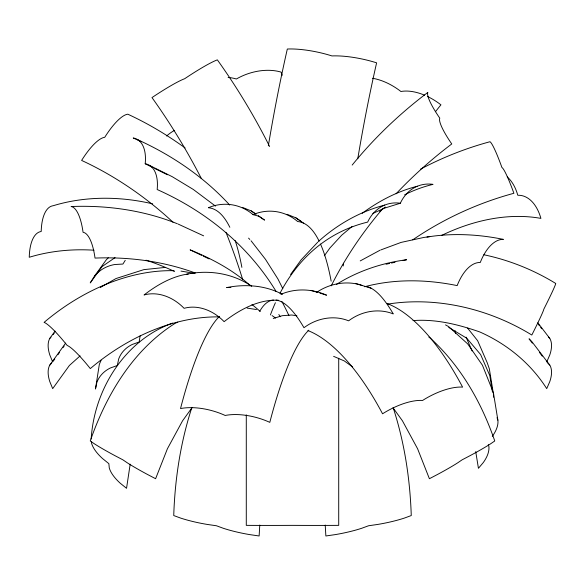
<?xml version="1.0" encoding="UTF-8"?>
<svg xmlns="http://www.w3.org/2000/svg" width="585" height="585" viewBox="0 0 585 585"><rect width="100%" height="100%" fill="white"/><g stroke="black" fill="none" stroke-linecap="round" stroke-linejoin="round"><path stroke-width="0.88" d="M259.777 525.067L259.133 535.977L249.795 534.624A52.255 12.256 8.9 0 1 223.331 528.292L216.435 525.761L207.097 524.409A52.255 12.256 8.9 0 1 180.626 518.083L173.738 515.553C174.937 478.888 180.553 442.297 191.909 407.365M91.172 439.006C94.141 389.456 124.854 340.199 172.619 323.081M130.177 464.183L126.543 488.307L120.239 483.217A52.255 21.331 23.4 0 1 109.278 467.934L108.861 463.656L102.55 458.56A52.255 21.331 23.4 0 1 91.589 443.284L91.421 441.573M140.122 335.834L139.164 341.991L132.203 344.477A52.255 35.663 28.3 0 0 118.66 359.058L117.49 364.704M101.081 360.265L99.333 364.375L95.479 389.025L96.825 382.575A52.255 35.663 28.3 0 1 110.36 367.994L117.322 365.508M546.726 361.947L549.776 354.956A47.209 21.601 -43.3 0 0 549.776 338.415L537.842 322.781M108.284 257.831L106.375 259.689L94.412 276.23L90.244 282.913L102.053 266.584L115.048 257.619M125.241 260.332L122.923 264.047L114.675 264.53A48.811 39.648 50 0 0 94.412 276.23M290.591 274.504L301.085 259.916L317.809 242.11M324.309 255.813L330.013 247.872L341.72 235.185L351.958 226.6M52.687 361.947L49.798 354.956A48.811 21.842 45 0 1 49.798 338.415L55.085 331.088M53.206 334.54L54.251 333.092M80.101 355.885L69.381 365.486L52.687 388.63L49.798 381.639A48.811 21.842 45 0 1 49.798 365.098L65.652 343.117M53.206 361.223L54.771 359.051M57.9 354.715L59.465 352.543M63.121 347.483L64.16 346.035M192.004 407.738L182.571 420.798L167.412 448.753L155.603 478.72L147.354 474.391A48.811 4.036 26.6 0 1 127.099 462.691L122.923 459.854L114.675 455.525A48.811 4.036 26.6 0 1 94.412 443.825L90.244 440.98C106.309 394.765 133.044 349.793 175.303 323.227L177.781 322.159M49.798 338.415L50.954 337.157M49.798 365.098L51.531 363.205M318.423 241.488C337.282 224.435 360.06 211.507 384.725 205.086M362.195 213.313C378.744 201.043 397.369 191.324 417.405 186.213M316.587 292.427C329.443 283.491 347.176 280.215 362.108 285.465M100.269 287.52L116.02 278.533L143.83 269.634L165.029 267.44M360.228 260.91L380.023 250.219M336.353 284.449C357.632 271.14 381.764 262.936 406.619 259.74L403.05 260.522M372.842 213.481L384.074 208.289L400.33 203.229A44.248 35.824 72.7 0 1 433.01 184.363A377.53 217.971 60 0 0 404.63 194.82M280.902 294.313C295.483 288.076 312.163 288.69 326.605 295.191L319.936 293.129M380.864 249.912L401.047 242.417L423.701 237.473L429.726 236.632M273.239 318.481L282.314 315.688L291.769 315.008L296.887 315.798M386.093 264.215L389.661 263.44M391.445 263.053L395.021 262.27M186.586 274.248C208.786 269.517 232.918 273.334 251.747 286.284M413.003 320.602C435.752 318.84 458.304 324.485 479.663 331.9C507.005 343.973 530.646 363.322 546.726 388.63L549.776 381.639A47.209 21.601 -43.3 0 0 549.776 365.098L531.875 341.655L529.045 338.803L532.365 343.139M230.907 287.396L226.614 287.586C245.232 283.842 265.517 285.319 282.438 294.343M180.999 271.111L194.717 273.341M247.126 308.098L256.501 309.553M229.839 227.309A377.53 79.779 -81.2 0 0 208.392 207.741A44.248 43.231 -74.7 0 1 253.034 214.651L258.98 216.274L264.559 220.099L258.226 215.726M371.248 288.281L355.505 283.44M310.862 290.35L317.633 292.442M178.14 224.07L203.638 235.843M287.023 214.3L295.827 217.803L301.465 221.664M242.38 207.397L251.184 210.892L255.411 213.788M333.618 356.345L344.331 360.96L352.433 366.824M201.642 255.352L190.096 249.846C211.719 258.665 232.757 269.802 250.183 285.524M203.287 256.142L209.064 258.892M137.95 139.837C172.297 155.471 204.165 177.145 229.722 205.057M149.906 165.606L172.231 176.685L193.284 189.445L215.47 206.095M141.321 141.731A377.53 297.75 -24.9 0 0 133.241 137.987A44.248 22.991 -63.6 0 1 145.204 163.763L153.131 167.69M154.718 168.48L167.405 174.769M445.499 324.88L448.607 326.598L467.693 343.9L482.442 365.237L492.182 389.625M448.746 327.395L466.72 338.203L480.614 354.525L489.791 375.599L492.387 391.592M295.827 217.803L303.622 223.185M251.184 210.892L256.142 214.322M272.062 315.586L275.579 318.021M428.834 337.077L430.304 338.137C460.651 365.859 481.506 402.363 494.756 440.98L490.588 443.825A48.811 4.036 -26.6 0 1 470.325 455.525L462.077 459.854L457.901 462.691A48.811 4.036 -26.6 0 1 437.646 474.391L429.397 478.72L417.588 448.753L402.429 420.798L392.996 407.738M548.554 337.157L549.776 338.415M547.333 362.576L549.776 365.098M248.566 238.124L249.817 239.455M467.583 328.09L477.653 340.733L487.181 362.627L489.323 368.777L493.265 393.076A52.255 34.157 -28.7 0 0 492.402 390.458M251.067 240.779L265.473 259.316L277.963 279.023L282.796 288.61M538.434 324.412L539.545 325.86M540.65 327.308L541.754 328.755M539.545 352.543L542.302 356.163M278.833 314.503L280.339 316.726M466.106 337.165L472.102 350.949M497.031 417.646L497.879 420.176A52.255 24.475 -25.9 0 1 492.292 436.403M488.299 444.659L488.863 446.348A52.255 24.475 -25.9 0 1 483.276 462.574L478.435 468.3L475.722 451.62M393.339 408.213C404.571 442.874 410.056 479.188 411.262 515.553L404.374 518.083A52.255 12.256 -8.9 0 1 377.903 524.409L368.565 525.761L361.669 528.292A52.255 12.256 -8.9 0 1 335.205 534.624L325.867 535.977L325.223 525.067M493.543 393.508L497.879 420.176M455.137 330.737L455.569 333.399M493.462 394.787L493.616 397.222M338.715 358.225L338.715 525.359A44.248 0.424 0 0 1 292.5 525.359A44.248 0.424 0 0 1 246.285 525.359L246.285 414.853M308.807 330.181A180.158 38.069 -81.2 0 0 269.809 422.363A44.248 21.886 15.9 0 0 225.166 415.46A44.248 21.886 15.9 0 0 180.524 408.557A180.158 38.069 -81.2 0 1 219.521 316.368M400.33 203.229A44.248 35.824 72.7 0 0 367.651 222.095A377.53 217.971 60 0 0 279.981 293.297M270.424 314.935A377.53 217.971 60 0 1 275.411 302.723M379.709 211.514A377.53 217.971 60 0 1 385.237 207.039M331.227 285.831A377.53 297.75 -24.9 0 1 382.356 209.101M396.089 193.781A377.53 297.75 -24.9 0 1 451.759 143.961A44.248 8.175 51.2 0 1 439.796 118.185A44.248 8.175 51.2 0 1 427.832 92.415A377.53 297.75 -24.9 0 0 352.185 165.065M219.419 316.902A180.158 127.391 -45 0 0 90.309 368.587A44.248 6.435 53.5 0 0 67.202 345.479A44.248 6.435 53.5 0 0 44.094 322.372A180.158 127.391 -45 0 1 174.089 270.701M201.401 178.593A377.53 217.971 60 0 0 151.99 97.585A44.248 4.665 -34.3 0 1 184.67 78.719A44.248 4.665 -34.3 0 1 217.349 59.853A377.53 217.971 60 0 1 269.627 146.506M226.022 232.479A377.53 217.971 60 0 1 242.724 279.725M94.002 250.212A180.158 142.082 24.9 0 0 29.25 257.276A44.248 18.727 78.1 0 1 41.213 231.506A44.248 18.727 78.1 0 1 53.176 205.73A180.158 142.082 24.9 0 1 152.663 203.851M146.053 260.201A180.158 142.082 24.9 0 1 174.564 271.528M483.832 254.753A180.158 142.082 24.9 0 1 555.75 283.476A44.248 1.558 -62.5 0 1 543.787 309.253A44.248 1.558 -62.5 0 1 531.823 335.029A180.158 142.082 24.9 0 0 388.001 304.076M343.212 265.963A377.53 79.779 -81.2 0 1 343.497 263.243M357.771 158.754A377.53 79.779 -81.2 0 1 376.608 62.836A44.248 12.073 12.3 0 0 331.966 55.933A44.248 12.073 12.3 0 0 287.323 49.023A377.53 79.779 -81.2 0 0 268.339 145.833M387.204 303.593A180.158 73.549 71.6 0 1 462.603 387.116A44.248 18.574 -30.4 0 0 422.575 400.454A44.248 18.574 -30.4 0 0 382.553 413.792A180.158 73.549 71.6 0 0 307.951 330.583M172.977 222.176A265.217 187.536 45 0 0 81.615 160.422A44.248 12.87 -62.7 0 1 104.73 137.314A44.248 12.87 -62.7 0 1 127.837 114.207A265.217 187.536 45 0 1 185.138 147.968M435.474 111.698A265.217 108.276 -71.6 0 1 440.936 104.839A44.248 25.85 37.2 0 0 427.606 96.532M372.469 78.266A44.248 25.85 37.2 0 1 400.908 91.494A44.248 25.85 37.2 0 1 424.534 95.158M282.248 75.275A265.217 56.05 81.2 0 0 281.027 72.087A44.248 29.396 -19.9 0 0 236.384 78.99A44.248 29.396 -19.9 0 0 228.099 77.432M195.368 273.027A265.217 209.174 -24.9 0 0 95.026 258.08A44.248 14.04 -89.5 0 0 83.063 232.303A44.248 14.04 -89.5 0 0 71.107 206.534A265.217 209.174 -24.9 0 1 177.306 223.741M251.93 304.492A265.217 209.174 -24.9 0 1 260.208 311.491M412.739 239.835A265.217 209.174 -24.9 0 1 513.893 193.284A44.248 4.314 72.3 0 0 501.937 167.507A44.248 4.314 72.3 0 0 489.974 141.731A265.217 209.174 -24.9 0 0 420.432 169.197M278.687 300.288A265.217 108.276 -71.6 0 0 224.113 321.655A44.248 35.575 55.7 0 0 184.092 308.317A44.248 35.575 55.7 0 0 144.064 294.972A265.217 108.276 -71.6 0 1 188.355 273.985M426.977 237.064A265.217 187.536 45 0 1 503.385 239.389A44.248 22.596 -81.4 0 0 480.27 262.497A44.248 22.596 -81.4 0 0 457.163 285.604A265.217 187.536 45 0 0 364.667 286.745M259.784 311.213A265.217 56.05 81.2 0 1 273.48 300.054M276.105 300.105A265.217 56.05 81.2 0 1 303.973 327.724A44.248 39.122 -32.9 0 1 348.616 320.821A44.248 39.122 -32.9 0 1 393.259 313.918A265.217 56.05 81.2 0 0 366.203 286.423M166.615 136.012A44.248 38.859 -73.6 0 1 174.579 130.338M276.098 291.454A377.53 297.75 -24.9 0 0 157.168 189.533A44.248 22.991 -63.6 0 0 145.204 163.763M281.809 301.385A377.53 297.75 -24.9 0 1 288.895 315.556M319.125 241.122A377.53 79.779 -81.2 0 0 297.677 221.554A44.248 43.231 -74.7 0 0 253.034 214.651M320.492 244.047A377.53 79.779 -81.2 0 1 331.161 281.188M235.185 240.596A377.53 79.779 -81.2 0 1 241.876 267.374M507.246 176.941A44.248 26.72 -85.7 0 1 517.798 195.28A44.248 26.72 -85.7 0 1 540.906 218.388A180.158 127.391 -45 0 0 441.361 235.55"/></g></svg>
